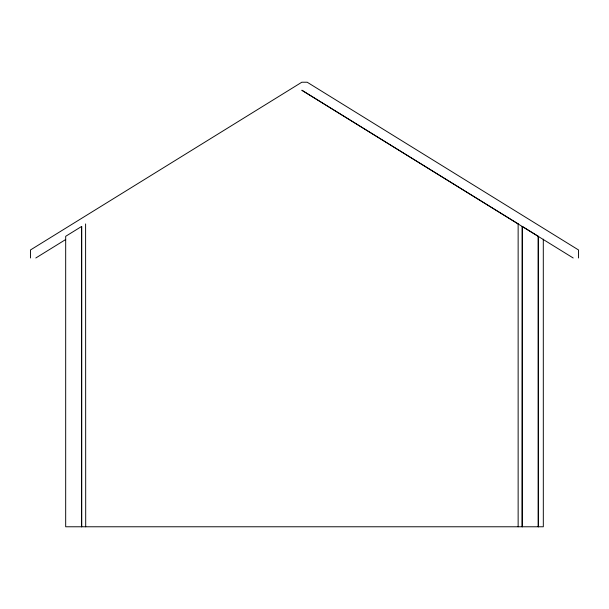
<?xml version="1.0" encoding="UTF-8"?>
<svg xmlns="http://www.w3.org/2000/svg" width="609" height="609" viewBox="0 0 609 609"><rect width="100%" height="100%" fill="white"/><g stroke="black" fill="none" stroke-linecap="round" stroke-linejoin="round"><path stroke-width="0.91" d="M35.809 257.988L65.696 239.52M518.137 223.929L518.137 526.777M518.206 223.906L301.82 90.231L573.191 257.988M522.24 226.403L538.265 236.307L538.287 526.777L538.265 236.307M578.55 257.988L578.55 249.979L307.18 82.223L301.82 82.223L30.45 249.979L30.45 257.988M543.297 239.154L543.319 526.777L65.681 526.777L65.681 236.307L81.697 226.403L81.697 526.777M522.24 526.777L522.263 226.403L522.141 526.777M85.603 223.929L85.702 526.777M81.598 226.403L81.598 526.777"/></g></svg>
